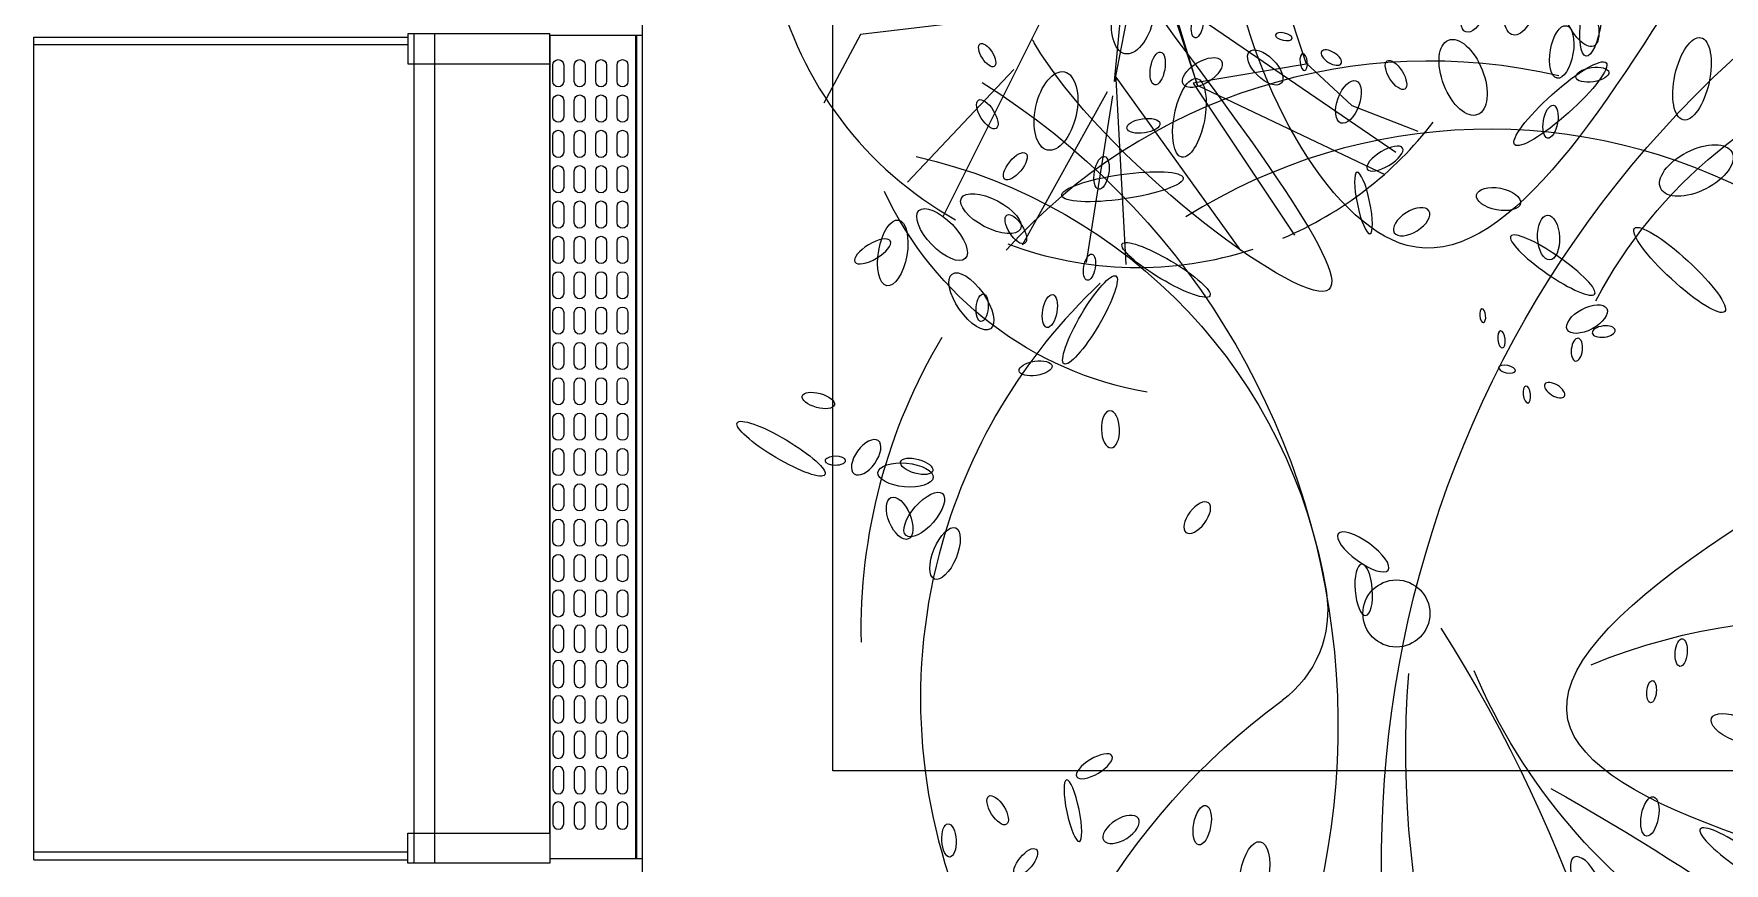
# Model space of a CAD drawing. Extents: x -284868 to 304789, y -137694 to 137894.
# Drawn here: x 56470 to 59580, y -33043 to -31518 of the extents above; entities that cross this region are included whole.
import ezdxf

# ---------------------------------------------------------------- set-up
doc = ezdxf.new("R2010")
doc.units = 0
doc.layers.get('0').update_dxf_attribs({"linetype": 'CONTINUOUS'})
for name, color, linetype in [('0-窗', 11, 'CONTINUOUS'), ('F-地漏', 8, 'CONTINUOUS'), ('P-平面植物', 251, 'CONTINUOUS'), ('WIRE-照明', 130, 'CONTINUOUS')]:
    doc.layers.add(name, color=color, linetype=linetype)

# ---------------------------------------------------------------- blocks, each defined once
blk = doc.blocks.new('A$C3B8026B3')
blk.add_line((949.5038676261902, 2454.999639704823), (949.5038676261902, 3869.996943071485))
at = {"elevation": 2.414875828790698e-09}
for points in [[(-0.01621794700622559, 3918.997403517365), (687.9808632731438, 3918.999701410532), (687.9808601140976, 3904.500877335668), (-0.01621794700622559, 3904.498579457402)], [(-0.01621794700622559, 2405.999008104205), (687.9808632731438, 2405.996710196137), (687.9808601140976, 2420.495534271002), (-0.01621794700622559, 2420.497832164168)]]:
    blk.add_lwpolyline(points, dxfattribs=at)
for points in [[(-0.01621794700622559, 2405.999342098832), (-0.01621794700622559, 3918.997069522738)], [(699.9838676452637, 2399.999640822411), (699.9838676452637, 3924.996941953897)], [(737.5038676261902, 2399.999640822411), (737.5038676261902, 3924.996941953897)]]:
    blk.add_lwpolyline(points)
for points in [[(687.9808616638184, 3924.996941953897), (687.9808616638184, 3869.996943071485), (949.5038676261902, 3869.996943071485), (949.5038676261902, 3924.996941953897)], [(687.9808616638184, 2399.999640822411), (687.9808616638184, 2454.999639704823), (949.5038676261902, 2454.999639704823), (949.5038676261902, 2399.999640822411)]]:
    blk.add_lwpolyline(points, close=True)
blk = doc.blocks.new('A$C678165FB')
for p, q in [((-36642.54979968071, 755.9988591074944, -2.489572117255614e-09), (-36642.54990375042, 2268.998859107494)), ((-36640.41664040089, 755.9988591074944, -2.489572117255688e-09), (-36640.4167444706, 2268.998859107494))]:
    blk.add_line(p, q)
blk.add_lwpolyline([(-36630.51259821653, 3800), (-36630.51259821653, -530.4804483503103), (-25799.99998641014, -530.4804483503103)])
blk.add_lwpolyline([(-36630.01053267717, 755.9988591074944), (-36630.01063680649, 2268.998859107494), (-36800.51270228624, 2268.998859107494), (-36800.51259821653, 755.9988591074944)], close=True)
for points in [[(-36775.01270228624, 2214.998854130507), (-36775.01270228624, 2184.998854130507, -0.9999999999999999), (-36795.01270228624, 2184.998854130507), (-36795.01270228624, 2214.998864129186, -0.9999994999999556)], [(-36735.64700263739, 2214.998854130507), (-36735.64700263739, 2184.998854130507, -0.9999999999999999), (-36755.64700263739, 2184.998854130507), (-36755.64700263739, 2214.998864129186, -0.9999994999999556)], [(-36696.28130304813, 2214.998854130507), (-36696.28130304813, 2184.998854130507, -0.9999999999999999), (-36716.28130304813, 2184.998854130507), (-36716.28130304813, 2214.998864129186, -0.9999994999999556)], [(-36656.91560339928, 2214.998854130507), (-36656.91560339928, 2184.998854130507, -0.9999999999999999), (-36676.91560339928, 2184.998854130507), (-36676.91560339928, 2214.998864129186, -0.9999994999999556)], [(-36775.01270228624, 2149.998854130507), (-36775.01270228624, 2119.998854130507, -0.9999999999999999), (-36795.01270228624, 2119.998854130507), (-36795.01270228624, 2149.998864129186, -0.9999994999999556)], [(-36735.64700263739, 2149.998854130507), (-36735.64700263739, 2119.998854130507, -0.9999999999999999), (-36755.64700263739, 2119.998854130507), (-36755.64700263739, 2149.998864129186, -0.9999994999999556)], [(-36696.28130304813, 2149.998854130507), (-36696.28130304813, 2119.998854130507, -0.9999999999999999), (-36716.28130304813, 2119.998854130507), (-36716.28130304813, 2149.998864129186, -0.9999994999999556)], [(-36656.91560339928, 2149.998854130507), (-36656.91560339928, 2119.998854130507, -0.9999999999999999), (-36676.91560339928, 2119.998854130507), (-36676.91560339928, 2149.998864129186, -0.9999994999999556)], [(-36775.01270228624, 2084.998854130507), (-36775.01270228624, 2054.998854130507, -0.9999999999999999), (-36795.01270228624, 2054.998854130507), (-36795.01270228624, 2084.998864129186, -0.9999994999999556)], [(-36735.64700263739, 2084.998854130507), (-36735.64700263739, 2054.998854130507, -0.9999999999999999), (-36755.64700263739, 2054.998854130507), (-36755.64700263739, 2084.998864129186, -0.9999994999999556)], [(-36696.28130304813, 2084.998854130507), (-36696.28130304813, 2054.998854130507, -0.9999999999999999), (-36716.28130304813, 2054.998854130507), (-36716.28130304813, 2084.998864129186, -0.9999994999999556)], [(-36656.91560339928, 2084.998854130507), (-36656.91560339928, 2054.998854130507, -0.9999999999999999), (-36676.91560339928, 2054.998854130507), (-36676.91560339928, 2084.998864129186, -0.9999994999999556)], [(-36775.01270228624, 2019.998854130507), (-36775.01270228624, 1989.998854130507, -0.9999999999999999), (-36795.01270228624, 1989.998854130507), (-36795.01270228624, 2019.998864129186, -0.9999994999999556)], [(-36735.64700263739, 2019.998854130507), (-36735.64700263739, 1989.998854130507, -0.9999999999999999), (-36755.64700263739, 1989.998854130507), (-36755.64700263739, 2019.998864129186, -0.9999994999999556)], [(-36696.28130304813, 2019.998854130507), (-36696.28130304813, 1989.998854130507, -0.9999999999999999), (-36716.28130304813, 1989.998854130507), (-36716.28130304813, 2019.998864129186, -0.9999994999999556)], [(-36656.91560339928, 2019.998854130507), (-36656.91560339928, 1989.998854130507, -0.9999999999999999), (-36676.91560339928, 1989.998854130507), (-36676.91560339928, 2019.998864129186, -0.9999994999999556)], [(-36775.01270228624, 1954.998854130507), (-36775.01270228624, 1924.998854130507, -0.9999999999999999), (-36795.01270228624, 1924.998854130507), (-36795.01270228624, 1954.998864129186, -0.9999994999999556)], [(-36735.64700263739, 1954.998854130507), (-36735.64700263739, 1924.998854130507, -0.9999999999999999), (-36755.64700263739, 1924.998854130507), (-36755.64700263739, 1954.998864129186, -0.9999994999999556)], [(-36696.28130304813, 1954.998854130507), (-36696.28130304813, 1924.998854130507, -0.9999999999999999), (-36716.28130304813, 1924.998854130507), (-36716.28130304813, 1954.998864129186, -0.9999994999999556)], [(-36656.91560339928, 1954.998854130507), (-36656.91560339928, 1924.998854130507, -0.9999999999999999), (-36676.91560339928, 1924.998854130507), (-36676.91560339928, 1954.998864129186, -0.9999994999999556)], [(-36775.01270228624, 1889.998854130507), (-36775.01270228624, 1859.998854130507, -0.9999999999999999), (-36795.01270228624, 1859.998854130507), (-36795.01270228624, 1889.998864129186, -0.9999994999999556)], [(-36735.64700263739, 1889.998854130507), (-36735.64700263739, 1859.998854130507, -0.9999999999999999), (-36755.64700263739, 1859.998854130507), (-36755.64700263739, 1889.998864129186, -0.9999994999999556)], [(-36696.28130304813, 1889.998854130507), (-36696.28130304813, 1859.998854130507, -0.9999999999999999), (-36716.28130304813, 1859.998854130507), (-36716.28130304813, 1889.998864129186, -0.9999994999999556)], [(-36656.91560339928, 1889.998854130507), (-36656.91560339928, 1859.998854130507, -0.9999999999999999), (-36676.91560339928, 1859.998854130507), (-36676.91560339928, 1889.998864129186, -0.9999994999999556)], [(-36775.01270228624, 1824.998854130507), (-36775.01270228624, 1794.998854130507, -0.9999999999999999), (-36795.01270228624, 1794.998854130507), (-36795.01270228624, 1824.998864129186, -0.9999994999999556)], [(-36735.64700263739, 1824.998854130507), (-36735.64700263739, 1794.998854130507, -0.9999999999999999), (-36755.64700263739, 1794.998854130507), (-36755.64700263739, 1824.998864129186, -0.9999994999999556)], [(-36696.28130304813, 1824.998854130507), (-36696.28130304813, 1794.998854130507, -0.9999999999999999), (-36716.28130304813, 1794.998854130507), (-36716.28130304813, 1824.998864129186, -0.9999994999999556)], [(-36656.91560339928, 1824.998854130507), (-36656.91560339928, 1794.998854130507, -0.9999999999999999), (-36676.91560339928, 1794.998854130507), (-36676.91560339928, 1824.998864129186, -0.9999994999999556)], [(-36775.01270228624, 1759.998854130507), (-36775.01270228624, 1729.998854130507, -0.9999999999999999), (-36795.01270228624, 1729.998854130507), (-36795.01270228624, 1759.998864129186, -0.9999994999999556)], [(-36735.64700263739, 1759.998854130507), (-36735.64700263739, 1729.998854130507, -0.9999999999999999), (-36755.64700263739, 1729.998854130507), (-36755.64700263739, 1759.998864129186, -0.9999994999999556)], [(-36696.28130304813, 1759.998854130507), (-36696.28130304813, 1729.998854130507, -0.9999999999999999), (-36716.28130304813, 1729.998854130507), (-36716.28130304813, 1759.998864129186, -0.9999994999999556)], [(-36656.91560339928, 1759.998854130507), (-36656.91560339928, 1729.998854130507, -0.9999999999999999), (-36676.91560339928, 1729.998854130507), (-36676.91560339928, 1759.998864129186, -0.9999994999999556)], [(-36775.01270228624, 1694.998854130507), (-36775.01270228624, 1664.998854130507, -0.9999999999999999), (-36795.01270228624, 1664.998854130507), (-36795.01270228624, 1694.998864129186, -0.9999994999999556)], [(-36735.64700263739, 1694.998854130507), (-36735.64700263739, 1664.998854130507, -0.9999999999999999), (-36755.64700263739, 1664.998854130507), (-36755.64700263739, 1694.998864129186, -0.9999994999999556)], [(-36696.28130304813, 1694.998854130507), (-36696.28130304813, 1664.998854130507, -0.9999999999999999), (-36716.28130304813, 1664.998854130507), (-36716.28130304813, 1694.998864129186, -0.9999994999999556)], [(-36656.91560339928, 1694.998854130507), (-36656.91560339928, 1664.998854130507, -0.9999999999999999), (-36676.91560339928, 1664.998854130507), (-36676.91560339928, 1694.998864129186, -0.9999994999999556)], [(-36775.01270228624, 1629.998854130507), (-36775.01270228624, 1599.998854130507, -0.9999999999999999), (-36795.01270228624, 1599.998854130507), (-36795.01270228624, 1629.998864129186, -0.9999994999999556)], [(-36735.64700263739, 1629.998854130507), (-36735.64700263739, 1599.998854130507, -0.9999999999999999), (-36755.64700263739, 1599.998854130507), (-36755.64700263739, 1629.998864129186, -0.9999994999999556)], [(-36696.28130304813, 1629.998854130507), (-36696.28130304813, 1599.998854130507, -0.9999999999999999), (-36716.28130304813, 1599.998854130507), (-36716.28130304813, 1629.998864129186, -0.9999994999999556)], [(-36656.91560339928, 1629.998854130507), (-36656.91560339928, 1599.998854130507, -0.9999999999999999), (-36676.91560339928, 1599.998854130507), (-36676.91560339928, 1629.998864129186, -0.9999994999999556)], [(-36775.01270228624, 1564.998854130507), (-36775.01270228624, 1534.998854130507, -0.9999999999999999), (-36795.01270228624, 1534.998854130507), (-36795.01270228624, 1564.998864129186, -0.9999994999999556)], [(-36735.64700263739, 1564.998854130507), (-36735.64700263739, 1534.998854130507, -0.9999999999999999), (-36755.64700263739, 1534.998854130507), (-36755.64700263739, 1564.998864129186, -0.9999994999999556)], [(-36696.28130304813, 1564.998854130507), (-36696.28130304813, 1534.998854130507, -0.9999999999999999), (-36716.28130304813, 1534.998854130507), (-36716.28130304813, 1564.998864129186, -0.9999994999999556)], [(-36656.91560339928, 1564.998854130507), (-36656.91560339928, 1534.998854130507, -0.9999999999999999), (-36676.91560339928, 1534.998854130507), (-36676.91560339928, 1564.998864129186, -0.9999994999999556)], [(-36775.01270228624, 1499.998854130507), (-36775.01270228624, 1469.998854130507, -0.9999999999999999), (-36795.01270228624, 1469.998854130507), (-36795.01270228624, 1499.998864129186, -0.9999994999999556)], [(-36735.64700263739, 1499.998854130507), (-36735.64700263739, 1469.998854130507, -0.9999999999999999), (-36755.64700263739, 1469.998854130507), (-36755.64700263739, 1499.998864129186, -0.9999994999999556)], [(-36696.28130304813, 1499.998854130507), (-36696.28130304813, 1469.998854130507, -0.9999999999999999), (-36716.28130304813, 1469.998854130507), (-36716.28130304813, 1499.998864129186, -0.9999994999999556)], [(-36656.91560339928, 1499.998854130507), (-36656.91560339928, 1469.998854130507, -0.9999999999999999), (-36676.91560339928, 1469.998854130507), (-36676.91560339928, 1499.998864129186, -0.9999994999999556)], [(-36775.01270228624, 1434.998854130507), (-36775.01270228624, 1404.998854130507, -0.9999999999999999), (-36795.01270228624, 1404.998854130507), (-36795.01270228624, 1434.998864129186, -0.9999994999999556)], [(-36735.64700263739, 1434.998854130507), (-36735.64700263739, 1404.998854130507, -0.9999999999999999), (-36755.64700263739, 1404.998854130507), (-36755.64700263739, 1434.998864129186, -0.9999994999999556)], [(-36696.28130304813, 1434.998854130507), (-36696.28130304813, 1404.998854130507, -0.9999999999999999), (-36716.28130304813, 1404.998854130507), (-36716.28130304813, 1434.998864129186, -0.9999994999999556)], [(-36656.91560339928, 1434.998854130507), (-36656.91560339928, 1404.998854130507, -0.9999999999999999), (-36676.91560339928, 1404.998854130507), (-36676.91560339928, 1434.998864129186, -0.9999994999999556)], [(-36775.01270228624, 1369.998854130507), (-36775.01270228624, 1339.998854130507, -0.9999999999999999), (-36795.01270228624, 1339.998854130507), (-36795.01270228624, 1369.998864129186, -0.9999994999999556)], [(-36735.64700263739, 1369.998854130507), (-36735.64700263739, 1339.998854130507, -0.9999999999999999), (-36755.64700263739, 1339.998854130507), (-36755.64700263739, 1369.998864129186, -0.9999994999999556)], [(-36696.28130304813, 1369.998854130507), (-36696.28130304813, 1339.998854130507, -0.9999999999999999), (-36716.28130304813, 1339.998854130507), (-36716.28130304813, 1369.998864129186, -0.9999994999999556)], [(-36656.91560339928, 1369.998854130507), (-36656.91560339928, 1339.998854130507, -0.9999999999999999), (-36676.91560339928, 1339.998854130507), (-36676.91560339928, 1369.998864129186, -0.9999994999999556)], [(-36775.01270228624, 1304.998854130507), (-36775.01270228624, 1274.998854130507, -0.9999999999999999), (-36795.01270228624, 1274.998854130507), (-36795.01270228624, 1304.998864129186, -0.9999994999999556)], [(-36735.64700263739, 1304.998854130507), (-36735.64700263739, 1274.998854130507, -0.9999999999999999), (-36755.64700263739, 1274.998854130507), (-36755.64700263739, 1304.998864129186, -0.9999994999999556)], [(-36696.28130304813, 1304.998854130507), (-36696.28130304813, 1274.998854130507, -0.9999999999999999), (-36716.28130304813, 1274.998854130507), (-36716.28130304813, 1304.998864129186, -0.9999994999999556)], [(-36656.91560339928, 1304.998854130507), (-36656.91560339928, 1274.998854130507, -0.9999999999999999), (-36676.91560339928, 1274.998854130507), (-36676.91560339928, 1304.998864129186, -0.9999994999999556)], [(-36775.01270228624, 1239.998854130507), (-36775.01270228624, 1209.998854130507, -0.9999999999999999), (-36795.01270228624, 1209.998854130507), (-36795.01270228624, 1239.998864129186, -0.9999994999999556)], [(-36735.64700263739, 1239.998854130507), (-36735.64700263739, 1209.998854130507, -0.9999999999999999), (-36755.64700263739, 1209.998854130507), (-36755.64700263739, 1239.998864129186, -0.9999994999999556)], [(-36696.28130304813, 1239.998854130507), (-36696.28130304813, 1209.998854130507, -0.9999999999999999), (-36716.28130304813, 1209.998854130507), (-36716.28130304813, 1239.998864129186, -0.9999994999999556)], [(-36656.91560339928, 1239.998854130507), (-36656.91560339928, 1209.998854130507, -0.9999999999999999), (-36676.91560339928, 1209.998854130507), (-36676.91560339928, 1239.998864129186, -0.9999994999999556)], [(-36775.01270228624, 1144.998864129186), (-36775.01270228624, 1174.998864129186, 0.9999999999999999), (-36795.01270228624, 1174.998864129186), (-36795.01270228624, 1144.998854130507, 0.9999994999999556)], [(-36735.64700263739, 1144.998864129186), (-36735.64700263739, 1174.998864129186, 0.9999999999999999), (-36755.64700263739, 1174.998864129186), (-36755.64700263739, 1144.998854130507, 0.9999994999999556)], [(-36696.28130304813, 1144.998864129186), (-36696.28130304813, 1174.998864129186, 0.9999999999999999), (-36716.28130304813, 1174.998864129186), (-36716.28130304813, 1144.998854130507, 0.9999994999999556)], [(-36656.91560339928, 1144.998864129186), (-36656.91560339928, 1174.998864129186, 0.9999999999999999), (-36676.91560339928, 1174.998864129186), (-36676.91560339928, 1144.998854130507, 0.9999994999999556)], [(-36775.01270228624, 1079.998864129186), (-36775.01270228624, 1109.998864129186, 0.9999999999999999), (-36795.01270228624, 1109.998864129186), (-36795.01270228624, 1079.998854130507, 0.9999994999999556)], [(-36735.64700263739, 1079.998864129186), (-36735.64700263739, 1109.998864129186, 0.9999999999999999), (-36755.64700263739, 1109.998864129186), (-36755.64700263739, 1079.998854130507, 0.9999994999999556)], [(-36696.28130304813, 1079.998864129186), (-36696.28130304813, 1109.998864129186, 0.9999999999999999), (-36716.28130304813, 1109.998864129186), (-36716.28130304813, 1079.998854130507, 0.9999994999999556)], [(-36656.91560339928, 1079.998864129186), (-36656.91560339928, 1109.998864129186, 0.9999999999999999), (-36676.91560339928, 1109.998864129186), (-36676.91560339928, 1079.998854130507, 0.9999994999999556)], [(-36775.01270228624, 1014.998864129186), (-36775.01270228624, 1044.998864129186, 0.9999999999999999), (-36795.01270228624, 1044.998864129186), (-36795.01270228624, 1014.998854130507, 0.9999994999999556)], [(-36735.64700263739, 1014.998864129186), (-36735.64700263739, 1044.998864129186, 0.9999999999999999), (-36755.64700263739, 1044.998864129186), (-36755.64700263739, 1014.998854130507, 0.9999994999999556)], [(-36696.28130304813, 1014.998864129186), (-36696.28130304813, 1044.998864129186, 0.9999999999999999), (-36716.28130304813, 1044.998864129186), (-36716.28130304813, 1014.998854130507, 0.9999994999999556)], [(-36656.91560339928, 1014.998864129186), (-36656.91560339928, 1044.998864129186, 0.9999999999999999), (-36676.91560339928, 1044.998864129186), (-36676.91560339928, 1014.998854130507, 0.9999994999999556)], [(-36775.01270228624, 949.9988641291857), (-36775.01270228624, 979.9988641291857, 0.9999999999999999), (-36795.01270228624, 979.9988641291857), (-36795.01270228624, 949.9988541305065, 0.9999994999999556)], [(-36735.64700263739, 949.9988641291857), (-36735.64700263739, 979.9988641291857, 0.9999999999999999), (-36755.64700263739, 979.9988641291857), (-36755.64700263739, 949.9988541305065, 0.9999994999999556)], [(-36696.28130304813, 949.9988641291857), (-36696.28130304813, 979.9988641291857, 0.9999999999999999), (-36716.28130304813, 979.9988641291857), (-36716.28130304813, 949.9988541305065, 0.9999994999999556)], [(-36656.91560339928, 949.9988641291857), (-36656.91560339928, 979.9988641291857, 0.9999999999999999), (-36676.91560339928, 979.9988641291857), (-36676.91560339928, 949.9988541305065, 0.9999994999999556)], [(-36775.01270228624, 884.9988641291857), (-36775.01270228624, 914.9988641291857, 0.9999999999999999), (-36795.01270228624, 914.9988641291857), (-36795.01270228624, 884.9988541305065, 0.9999994999999556)], [(-36735.64700263739, 884.9988641291857), (-36735.64700263739, 914.9988641291857, 0.9999999999999999), (-36755.64700263739, 914.9988641291857), (-36755.64700263739, 884.9988541305065, 0.9999994999999556)], [(-36696.28130304813, 884.9988641291857), (-36696.28130304813, 914.9988641291857, 0.9999999999999999), (-36716.28130304813, 914.9988641291857), (-36716.28130304813, 884.9988541305065, 0.9999994999999556)], [(-36656.91560339928, 884.9988641291857), (-36656.91560339928, 914.9988641291857, 0.9999999999999999), (-36676.91560339928, 914.9988641291857), (-36676.91560339928, 884.9988541305065, 0.9999994999999556)], [(-36775.01270228624, 819.9988641291857), (-36775.01270228624, 849.9988641291857, 0.9999999999999999), (-36795.01270228624, 849.9988641291857), (-36795.01270228624, 819.9988541305065, 0.9999994999999556)], [(-36735.64700263739, 819.9988641291857), (-36735.64700263739, 849.9988641291857, 0.9999999999999999), (-36755.64700263739, 849.9988641291857), (-36755.64700263739, 819.9988541305065, 0.9999994999999556)], [(-36696.28130304813, 819.9988641291857), (-36696.28130304813, 849.9988641291857, 0.9999999999999999), (-36716.28130304813, 849.9988641291857), (-36716.28130304813, 819.9988541305065, 0.9999994999999556)], [(-36656.91560339928, 819.9988641291857), (-36656.91560339928, 849.9988641291857, 0.9999999999999999), (-36676.91560339928, 849.9988641291857), (-36676.91560339928, 819.9988541305065, 0.9999994999999556)]]:
    blk.add_lwpolyline(points, format="xyb", close=True)
blk = doc.blocks.new('yld.studio@foxmail.com-15')
at = {"color": 251}
blk.add_circle((67569.07479815022, -97904.0540275363), 44.75970244147452, dxfattribs=at)
for centre, radius, start, end in [((67613.8345005922, -97926.43387875578), 760.0320720244202, 76.88957453014757, 138.1176656345698), ((67693.49801734788, -98017.4974432466), 760.0320720244202, 61.01045385273986, 122.2385449494415), ((67693.49801734788, -98017.4974432466), 760.0320720244232, 133.1644198713727, 165.3241352068759), ((67613.8345005922, -97926.43387875578), 760.0320720244232, 149.0435405330807, 181.2032558669328), ((67693.49801734788, -98017.4974432466), 760.0320720244194, 165.3241352068759, 242.6561528570126)]:
    blk.add_arc(centre, radius, start, end, dxfattribs=at)
for centre, major_axis, ratio, start_param, end_param in [((67736.90455449093, -97076.81640167383), (-11.882231969294, -54.85934367072916), 0.4143786564429547, 3.141592653588789, 9.424777960768376), ((67217.73402744438, -97104.44916200958), (-11.30065050902073, -52.1747368346939), 0.5149819925845008, 3.141592653594351, 9.424777960773937), ((67811.75014601788, -97097.34514099394), (20.65295709346967, -49.32120633400969), 0.3815902049347016, 3.141592653589241, 9.424777960768827), ((67672.09793324186, -97099.44613861147), (-10.05329481906358, -28.17694265798817), 0.4897085258267, 3.141592653596677, 9.424777960776265), ((67829.18738174601, -97112.08717351704), (-6.581996368707475, -47.9147385951856), 0.2834094502931973, 3.1415926535956, 9.424777960775186), ((67658.22264428274, -97188.30994089541), (19.44234443842139, -49.71823718144655), 0.5149819925849617, 3.141592653588613, 9.4247779607682), ((67964.03843704448, -97190.1739064536), (-11.88223196935705, -54.85934367077537), 0.4143786564425225, 3.141592653592883, 9.42477796077247), ((67309.93390363408, -97181.83964663593), (25.52120730789006, 15.61015092238132), 0.4897085258254746, 3.14159265359989, 9.424777960779476), ((67788.20797411352, -97223.39051830344), (61.0833423493218, 54.64480260785325), 0.2000352210122444, 3.141592653588393, 9.42477796076798), ((67114.3750286533, -97233.1255655518), (-11.30065050902073, -52.1747368346939), 0.5149819925845008, 3.141592653594351, 9.424777960773937), ((67292.59384447103, -97242.25476587767), (-10.07246814378118, -52.51353555460322), 0.3815902049332096, 3.141592653583601, 9.424777960763187), ((67505.07259038836, -97221.00139973074), (-10.05329481881184, -28.176942658078), 0.4897085258242831, 3.141592653578433, 9.42477796075802), ((67203.26622355077, -97334.24523897015), (81.11330120364022, 11.74144507510434), 0.2000352210122352, 3.141592653596559, 9.424777960776145), ((67705.67808761168, -97350.7400867521), (29.38628168123692, -5.608500977816472), 0.4897085258265255, 3.14159265358771, 9.424777960767297), ((67947.58550880617, -97445.3988534158), (60.27750056768745, -55.53244177874875), 0.2000352210122113, 3.141592653588504, 9.42477796076809), ((67261.43880201736, -97445.35381675552), (58.5966160142601, -34.67732865702635), 0.2000352210123892, 3.141592653592172, 9.424777960771758), ((67159.83487714478, -97512.06333702774), (-34.60835221499495, -58.63738132022513), 0.2000352210112033, 3.141592653584184, 9.42477796076377), ((67015.82423817087, -97495.71202615288), (-1.612856374566592, -18.4266696969751), 0.4287301248983375, 3.141592653581003, 9.42477796076059), ((66747.13879859331, -97684.09472265694), (58.59661601437329, -34.67732865697132), 0.2000352210121856, 3.141592653586125, 9.424777960765711), ((66913.4610233563, -97719.15426894801), (36.84951808357822, -3.269076969378817), 0.4287301248993565, 3.141592653589074, 9.42477796076866), ((66905.49831803748, -97776.91436773317), (11.50718561245198, -27.61509575485734), 0.4897085258262763, 3.141592653599629, 9.424777960779215), ((66938.43527946784, -97771.92584408249), (24.32566908821797, 27.87177193221599), 0.4287301248980415, 3.141592653595324, 9.424777960774911), ((67949.63147899834, -97956.19530403492), (-1.612856374630895, -18.42666969699654), 0.4287301248977125, 3.141592653586538, 9.424777960766125), ((67910.03797754738, -98008.45212427236), (-1.290285099502495, -14.74133575761337), 0.4287301248972633, 3.141592653559694, 9.42477796073928), ((68024.17773375544, -98058.07584722148), (34.16895868686591, -14.17942556950919), 0.4287301248988175, 3.141592653587677, 9.424777960767264), ((66971.41207745648, -98207.01913083851), (1.150270534722011, -22.23531945443704), 0.4287301248992995, 3.141592653594924, 9.42477796077451)]:
    blk.add_ellipse(centre, major_axis=major_axis, ratio=ratio, start_param=start_param, end_param=end_param, dxfattribs=at)
for centre, major_axis, ratio in [((67303.21356839244, -97117.85129671328), (-3.091999269578952, -17.54161836277554), 0.4287301248955802), ((67790.00437232759, -97154.3503427502), (-6.183998539294739, -35.08323672552698), 0.4287301248987766), ((67022.47374217375, -97158.55851296254), (9.507598379790958, -15.06235065707586), 0.4287301248993998), ((67250.25957260327, -97176.36511702172), (-3.864999086981681, -21.92702295344552), 0.4287301248979249), ((67393.94355032034, -97175.02162200602), (21.20955531694958, -21.09890038670548), 0.4897085258262618), ((67568.63206288568, -97185.04279755492), (11.88449797472306, -18.8279383213547), 0.4287301248985786), ((67830.99163017632, -97184.70494708413), (22.02355155941197, 3.270432731818567), 0.4287301249013108), ((67022.6292033596, -97237.47599308536), (11.88449797475533, -18.82793832133435), 0.4287301248995129), ((67775.0808371692, -97247.40528299421), (-3.864999087213669, -21.92702295346576), 0.4287301248993228), ((67231.22982049198, -97252.92767364689), (22.02355155938788, 3.270432731980649), 0.4287301248981629), ((67969.97507756855, -97312.63763884915), (47.61297926354595, 24.14357205028382), 0.5149819925839569), ((67060.03015205404, -97306.93911696499), (14.10107078514727, 17.23056459484834), 0.4287301248988599), ((67175.31902748463, -97315.62800955714), (-3.864999087040591, -21.92702295343514), 0.4287301248986373), ((67027.48882717965, -97370.21335166361), (39.48725270895422, -20.58366069662327), 0.4287301248993496), ((66962.20922226971, -97398.13278654119), (30.91057947711159, -32.05411503316989), 0.4287301248999628), ((67060.81247112737, -97390.94350301003), (11.88449797465674, -18.82793832139658), 0.428730124899513), ((67772.44110361044, -97402.18720417295), (1.50962836034087, -29.87858524902038), 0.4897085258258658), ((66896.34073126107, -97422.62773813022), (-7.72999817419536, -43.85404590691127), 0.428730124898624), ((67159.15746336151, -97441.67976356175), (-3.09199926979038, -17.54161836273828), 0.4287301248987764), ((67001.27155643376, -97487.30955665879), (25.53364513340066, -36.48236807523343), 0.4287301248988718), ((67106.20346757257, -97500.19358387019), (-3.864999086981681, -21.92702295344552), 0.4287301248979249), ((67823.77147523034, -97510.94839419698), (26.38869717853602, 14.09416529951243), 0.4897085258263054), ((67087.17371546128, -97576.7561404953), (22.02355155938531, 3.27043273199802), 0.42873012489915), ((66796.89805099647, -97619.64966822759), (21.45717133020332, -5.943261061770274), 0.4287301249004636), ((66928.35984125361, -97707.55891826603), (21.45717133025569, -5.943261061581153), 0.4287301249004639), ((66966.20196107402, -97823.96565746504), (-14.21962341297798, -34.15224966563432), 0.4287301248977867), ((67036.4904056876, -98166.6936512207), (11.88449797465674, -18.82793832139658), 0.428730124899513), ((67309.73575553764, -98186.65611566528), (-4.637998904463884, -26.31242754416262), 0.4287301248991158), ((67907.79424234806, -98174.9446723251), (-4.637998904404968, -26.31242754417301), 0.4287301248985219), ((67379.56070007314, -98252.65687800612), (-7.72999817395579, -43.85404590695352), 0.4287301248986238), ((67073.89135438227, -98236.15677510056), (14.10107078492243, 17.23056459499024), 0.4287301248994871)]:
    blk.add_ellipse(centre, major_axis=major_axis, ratio=ratio, dxfattribs=at)
at = {"color": 251, "extrusion": (0, 0, -1)}
for centre, major_axis, ratio, start_param, end_param in [((69001.0561228306, -98232.51245515345), (-810.2129368520361, -1204.435073981831), 0.9999999999985734, 0.5090253085482854, 1.892272618784854), ((67418.71625821502, -97133.89390144928), (11.16590536364233, -2.38594272927165), 0.4287301248977073, 3.141592653579234, 9.42477796075882), ((67482.27747639967, -97161.8408848191), (13.05000011504172, -8.0666775326463), 0.4897085258282822, 3.14159265358176, 9.424777960761347), ((68406.36784307729, -97786.49554911879), (-392.2495041086095, -511.6896255090359), 0.9999999999982243, 1.400804722131367, 2.202876416728266), ((66772.41010068823, -97989.1343451686), (-386.3790041014555, -598.2564364818347), 0.9999999999986324, 2.7880207822238, 3.979620288069482), ((67318.12693743268, -97137.67806954979), (-272.6405099224727, -392.692110900359), 0.9999999999985618, -0.4346291820543151, 0.5259760384724554), ((67716.92048413167, -97577.87047162576), (11.1659053636652, -2.385942729164638), 0.428730124900249, 3.141592653601588, 9.424777960781174), ((67187.2137061297, -97658.21371333249), (0.7394645529460583, -24.8428695026903), 0.4897085258252357, 3.141592653574452, 9.424777960754039), ((68136.63224146259, -98718.45625503559), (-417.3299349258533, -690.4595369111528), 0.9999999999984837, 2.207479172619804, 3.211548019696596), ((68414.19797730166, -97664.75465380348), (-459.2909967653266, -662.0432971209605), 0.9999999999986299, -0.6367668694476533, 0.5615886573510585), ((68862.21262099524, -98087.0856014645), (-700.6189316955905, -1071.963089703785), 0.9999999999985435, 0.3305182153184452, 1.072389441179189), ((67968.88794347108, -98774.05345013522), (-537.3518428974477, -764.5307787402959), 0.9999999999987159, 1.051392433636276, 1.896333116817754), ((66155.45843808074, -101029.5404463347), (-1867.297273521895, -2738.874176013013), 0.9999999999985547, 3.05382869525998, 3.2749543027212)]:
    blk.add_ellipse(centre, major_axis=major_axis, ratio=ratio, start_param=start_param, end_param=end_param, dxfattribs=at)
at = {"color": 251, "extrusion": (0, 0, -0.9999999999999999)}
for centre, major_axis, ratio in [((67445.30398097006, -97167.791822333), (1.26909307262314, -11.34722732960759), 0.4287301249000931), ((67743.5082068867, -97611.76839250949), (1.269093072790657, -11.34722732963564), 0.4287301248983473)]:
    blk.add_ellipse(centre, major_axis=major_axis, ratio=ratio, dxfattribs=at)
at = {"color": 251, "extrusion": (0, 0, -0.9999999999999998)}
blk.add_ellipse((66478.89118516888, -98053.10664520896), major_axis=(-567.5232510077772, -838.0479066178756), ratio=0.9999999999985417, start_param=3.105710766912573, end_param=4.936061385779616, dxfattribs=at)
at = {"color": 251, "extrusion": (0, 0, -1)}
for centre, major_axis, ratio in [((67553.86925635766, -97296.72988710564), (23.53928817097723, 14.06445249182032), 0.3815902049346536), ((67525.2072076879, -97355.91094669362), (8.568709559044708, -41.147380370199), 0.2000352210110085), ((67589.52718700352, -97381.01120967389), (23.16060657154702, 14.59688242956412), 0.5149819925843393), ((67778.00736761116, -97438.94918030495), (56.00862465184272, -38.7183999634), 0.2000352210122492), ((66869.44528410467, -97420.66504795518), (23.53928817102507, 14.0644524918435), 0.38159020493351), ((67684.44691257551, -97506.41076604428), (1.015274458191964, -9.077781863726678), 0.4287301248982205), ((67709.65671793744, -97538.07041942788), (1.269093072797068, -11.3472273296579), 0.4287301248974894), ((67846.10226775892, -97527.64139968005), (15.22125290863824, 1.920221162024573), 0.4897085258269643), ((67810.26940055867, -97551.81324553717), (-1.738756674858696, -15.24304807594187), 0.4897085258280415), ((66860.81584060472, -97695.4499959526), (-16.08731890965469, -22.15131697493865), 0.5149819925839829), ((66819.60691477964, -97700.07279941853), (13.69989390358907, 0.2143479860372688), 0.4287301248964057), ((67303.11749488139, -97776.1380156788), (-15.02900449016345, -19.79504981019732), 0.4897085258262376), ((67525.50282444386, -97872.54998378025), (2.770752481288293, -34.23285852754309), 0.336016316264875), ((67165.66644170322, -98108.1011323863), (23.53928817099475, 14.06445249183457), 0.3815902049343428), ((67137.00439303345, -98167.28219197405), (8.568709559035264, -41.14738037014934), 0.2000352210122273), ((67201.32437234907, -98192.38245495426), (23.16060657153469, 14.59688242958371), 0.514981992584339), ((68031.04600900155, -98230.57106810733), (56.00862465178076, -38.71839996348963), 0.2000352210122493), ((67823.4019786194, -98262.44882833323), (16.74475758832095, -32.98767861695799), 0.428730124898813)]:
    blk.add_ellipse(centre, major_axis=major_axis, ratio=ratio, dxfattribs=at)
at = {"color": 251, "extrusion": (0, 0, -0.9999999999999999)}
for centre, major_axis, ratio, start_param, end_param in [((67780.48170231632, -97605.81745499547), (13.05000011510382, -8.066677532668761), 0.4897085258262193, 3.14159265358468, 9.424777960764267), ((66052.58780881367, -98935.9724246526), (-1046.415089019364, -1553.249988712732), 0.9999999999985728, 3.548561415507074, 4.075938461121739)]:
    blk.add_ellipse(centre, major_axis=major_axis, ratio=ratio, start_param=start_param, end_param=end_param, dxfattribs=at)
at = {"color": 251, "extrusion": (0, 0, -0.9999999999999998)}
blk.add_ellipse((67524.92366670468, -97821.85853767919), major_axis=(33.34732957440232, -24.21838513064519), ratio=0.3360163162652048, dxfattribs=at)
at = {"color": 251, "extrusion": (0, 0, -0.9999999999999997)}
blk.add_ellipse((67327.98472894821, -97899.86234294338), major_axis=(15.29704551884324, -148.6934033689822), ratio=0.999999999999382, start_param=4.65558255529349, end_param=5.753078917049579, dxfattribs=at)
at = {"color": 251}
for points, knots in [([(67972.46348325047, -97028.90973622765), (67842.0985588166, -97237.78633910202), (67602.70375787187, -97621.3555620673), (67367.44372932543, -97180.32484570442), (67347.46297018346, -97011.79982617422), (67347.00090455753, -97007.44286584912)], [0, 0, 0, 0, 251.7420900481676, 462.2849880678662, 467.9026245569248, 467.9026245569248, 467.9026245569248, 467.9026245569248]), ([(67219.21657360927, -97062.11972604407), (67368.13058886863, -97260.580634274), (67674.3885178701, -97668.73715759639), (67174.1424350643, -97295.66449308855), (67083.77020546561, -97139.46801065159), (67083.03136490216, -97138.17473790084)], [0, 0, 0, 0, 223.2516070512728, 459.1413017955921, 461.1142983009885, 461.1142983009885, 461.1142983009885, 461.1142983009885]), ([(68493.47584673017, -98324.77031488501), (68159.07189640799, -98245.94538221363), (67459.35794395627, -98081.01041317935), (68108.20419805218, -97730.17381261656), (68446.95694928011, -97547.00736459944)], [0, 0, 0, 0, 150.0941522878591, 314.060203045028, 314.060203045028, 314.060203045028, 314.060203045028])]:
    blk.add_open_spline(points, degree=3, knots=knots, dxfattribs=at)
blk = doc.blocks.new('yld.studio@foxmail.com-2-220')
at = {"color": 251, "ltscale": 100}
for p, q in [((8501.13106465555, -109873.3939717448), (8409.550430779229, -109668.9564396669)), ((8511.098298466182, -109879.4520120817), (8664.264205356769, -109664.0736599684)), ((8513.935174945276, -109870.1278875482), (8534.086856130685, -109657.0888179536)), ((8510.07130033616, -109877.5432872261), (8397.241989341797, -109679.8524219572)), ((8643.646424591134, -109920.896699367), (8721.37169470382, -109691.9582188762)), ((8507.380357278453, -109887.0663439946), (8290.809837820183, -109712.7511394582)), ((8417.58846981189, -110035.7031451156), (8256.902243287128, -109733.9136141408)), ((8589.84979918442, -109981.6393025578), (8812.064537615166, -109731.5270334429)), ((8397.213953086059, -109980.3736417438), (8208.122884003154, -109785.5334164749)), ((8394.896146682848, -109998.4002310843), (8148.511942124867, -109827.1494842066)), ((8515.149866159889, -109920.6828092841), (8913.489784074249, -109837.6295692205)), ((8545.080463436956, -110129.9712082237), (8511.098298466182, -109879.4520120817)), ((8535.090741687978, -110130.2657509951), (8503.439958203177, -109895.444464304)), ((8608.474120332918, -109974.440932813), (8957.584479264275, -109892.1642898234)), ((8358.66966240853, -110012.5429162932), (8079.506968230533, -109944.3313683289)), ((8687.600472370686, -110105.4335132021), (9004.281895062479, -109954.1880793764)), ((8356.390848858282, -110013.6864172328), (8037.965133228397, -110093.7824800541)), ((8471.523320861743, -110062.0385618618), (8356.390848858282, -110013.6864172328)), ((8839.31030280242, -110105.5740148941), (9019.01692786999, -110003.9179573645)), ((8156.988658891409, -110123.6103178076), (8048.67283294769, -110023.5729717813)), ((8521.879685566237, -110154.8462148285), (8471.523320861743, -110062.0385618618)), ((8545.080463436956, -110129.9712082237), (8474.695959158824, -110063.5877040234)), ((8488.624687295756, -110076.4627191753), (8536.69572578161, -110154.4647457076)), ((8539.042974131007, -110135.622185656), (8488.624687295756, -110076.4627191753)), ((8472.341133958951, -110172.8429607276), (8155.557943534164, -110112.1476989887)), ((8538.04677229299, -110151.697806682), (8489.436427211505, -110107.9735711783)), ((8669.580269144091, -110104.0829094219), (8539.042974131007, -110135.622185656)), ((8545.080463436956, -110129.9712082237), (8687.600472370686, -110105.4335132021)), ((8692.782645724888, -110112.7259677437), (8836.876880892552, -110114.6384574738)), ((8694.641616318666, -110108.9188017873), (9030.827629675157, -110224.9642747734)), ((8155.674991188222, -110118.2540096896), (8032.289042400138, -110161.7339645319)), ((8461.198768158793, -110185.5683148289), (8156.988658891409, -110123.6103178076)), ((8707.051128167543, -110117.1065417335), (8538.04677229299, -110151.697806682)), ((8682.617432705767, -110125.0561464883), (8557.8069862735, -110163.7320525291)), ((8559.478785337997, -110148.7417025042), (8707.051128167543, -110117.1065417335)), ((8682.617432705767, -110125.0561464883), (8768.316423488723, -110384.3917165255)), ((8818.24999620521, -110125.0809232486), (9019.029324174684, -110313.500731195)), ((9019.029324174684, -110313.500731195), (8836.876880892552, -110114.6384574738)), ((8840.755370601313, -110125.8763460317), (9051.598547176167, -110150.2387189108)), ((8521.879685566237, -110154.8462148285), (8463.329110122111, -110184.5666501959)), ((8544.712777876877, -110164.9470367774), (8559.478785337997, -110148.7417025042)), ((8445.905761772825, -110200.0228001132), (8538.058452411264, -110165.1244801676)), ((8532.405032682815, -110173.4445010566), (8470.529507935396, -110194.6309023557)), ((8557.8069862735, -110163.7320525291), (8509.500436162634, -110409.955359578)), ((8509.500436162634, -110409.955359578), (8532.405032682815, -110173.4445010566)), ((8538.058452411264, -110165.1244801676), (8622.455168838787, -110416.4584425529)), ((8622.455168838787, -110416.4584425529), (8544.712777876877, -110164.9470367774)), ((8477.06195964414, -110193.3140256365), (8277.623025664594, -110592.7074083973)), ((8463.329110122111, -110184.5666501959), (8417.748714489862, -110316.4088889136)), ((8470.529507935396, -110194.6309023557), (8417.748714489862, -110316.4088889136)), ((8124.964738780516, -110277.7088560173), (8052.440181792073, -110289.4450988359)), ((8391.041020788427, -110315.4498517265), (8124.964738780516, -110277.7088560173)), ((8574.785487368295, -110289.8940446716), (8890.091167433304, -110505.1454133904)), ((8417.748714489862, -110316.4088889136), (8166.561178588716, -110346.4125282156)), ((8166.561178588716, -110346.4125282156), (8117.008257342794, -110438.8442234014)), ((8771.489061785804, -110385.940858687), (8615.921404705092, -110411.9026408211)), ((8768.316423488723, -110384.3917165255), (8830.543833206233, -110441.9616232229)), ((8373.655882174557, -110393.6317603433), (8229.810389286838, -110545.7870197073)), ((8511.359406756412, -110406.1481936216), (8525.187991881801, -110657.0105103891)), ((8511.396507138503, -110403.8092045828), (8679.755020749755, -110638.1854512367)), ((8499.9584001943, -110423.6809397702), (8384.724362951994, -110630.8584596972)), ((8507.06925096712, -110429.3314315192), (8471.476202753722, -110654.3583499099)), ((8615.921404705092, -110411.9026408211), (8752.824880628905, -110617.2857343438)), ((8622.266681299196, -110415.0009251443), (8875.219402682618, -110535.6027410421)), ((8830.543833206233, -110441.9616232229), (8919.512455966149, -110477.0774884284))]:
    blk.add_line(p, q, dxfattribs=at)
for start, end in [(88.67658133986582, 109.1318116116292), (56.90062685911031, 79.3687881605474), (117.8666870172973, 180.7636123873087), (15.42501862290858, 43.73878007651597), (340.9435276307679, 3.713910883964449), (193.5797499190198, 240.7292229219724), (292.86239006726, 322.3566808994028), (249.5801205386944, 287.9772753454194)]:
    blk.add_arc((8541.352143873868, -110156.9102643787), 503.9999999926657, start, end, dxfattribs=at)

msp = doc.modelspace()

# ---------------------------------------------------------------- linework, layer by layer
at = {"layer": 'WIRE-照明'}
msp.add_lwpolyline([(70221.3443131869, -33861.00360859871), (70221.3443131869, -32872.62116091582), (57939.99172459544, -32872.62116091582), (57939.99172459544, -30427.5054531779)], dxfattribs=at)

# ---------------------------------------------------------------- block references
at = {"layer": '0-窗'}
msp.add_blockref('A$C3B8026B3', (56470.22878464242, -35442.6933175667), dxfattribs=at)
at = {"layer": 'F-地漏'}
msp.add_blockref('A$C678165FB', (94220.21601398964, -33790.06119838793), dxfattribs=at)
at = {"layer": 'P-平面植物'}
for name, p, xscale, yscale, zscale in [('yld.studio@foxmail.com-2-220', (46873.98835195322, 118699.2754542266), 1.361334557724074, 1.361334557724074, 1.361334557724074), ('yld.studio@foxmail.com-15', (-34080.45474342816, 102251.8136568817), 1.377219718655453, 1.377219718655453, 1.377219718655453)]:
    msp.add_blockref(name, p, dxfattribs=dict(at, xscale=xscale, yscale=yscale, zscale=zscale))

doc.saveas('drawing.dxf')
